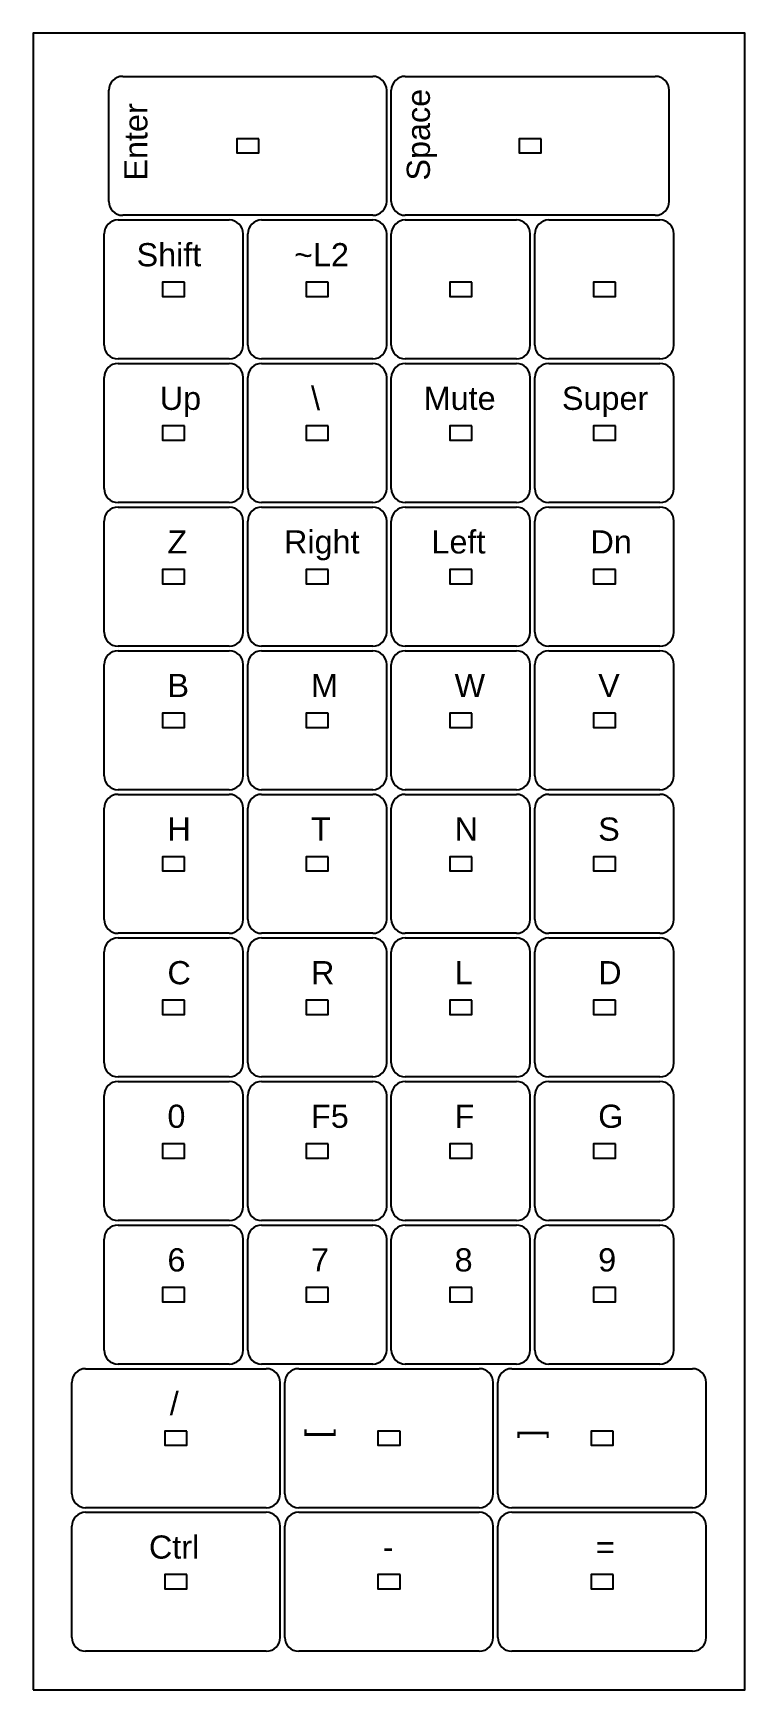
# Model space of a CAD drawing. Extents: x -5 to 87, y -5 to 210.
import ezdxf

# ---------------------------------------------------------------- set-up
doc = ezdxf.new("R2010")
doc.units = 0
doc.layers.add('ETCH', color=2, linetype='CONTINUOUS')
doc.styles.get("Standard").update_dxf_attribs({"font": 'arial.ttf'})

# ---------------------------------------------------------------- blocks, each defined once
blk = doc.blocks.new('cap_15')
for p, q in [((-11.7, 9), (11.7, 9)), ((-13.5, -7.2), (-13.5, 7.2)), ((13.5, -7.2), (13.5, 7.2)), ((11.7, -9), (-11.7, -9))]:
    blk.add_line(p, q)
blk.add_polyline3d([(1.425, 0.925, 0), (-1.425, 0.925, 0), (-1.425, -0.925, 0), (1.425, -0.925, 0), (1.425, 0.925, 0)])
for centre, start, end in [((-11.7, 7.2), 90, 180), ((11.7, 7.2), 0, 90), ((-11.7, -7.2), 180, 270), ((11.7, -7.2), 270, 0)]:
    blk.add_arc(centre, 1.8, start, end)
blk = doc.blocks.new('cap_10')
for p, q in [((-7.2, 9), (7.2, 9)), ((-9, -7.2), (-9, 7.2)), ((9, -7.2), (9, 7.2)), ((7.2, -9), (-7.2, -9))]:
    blk.add_line(p, q)
blk.add_polyline3d([(1.425, 0.925, 0), (-1.425, 0.925, 0), (-1.425, -0.925, 0), (1.425, -0.925, 0), (1.425, 0.925, 0)])
for centre, start, end in [((-7.2, 7.2), 90, 180), ((7.2, 7.2), 0, 90), ((-7.2, -7.2), 180, 270), ((7.2, -7.2), 270, 0)]:
    blk.add_arc(centre, 1.8, start, end)
blk = doc.blocks.new('cap_20')
for p, q in [((-16.2, 9), (16.2, 9)), ((-18, -7.2), (-18, 7.2)), ((18, -7.2), (18, 7.2)), ((16.2, -9), (-16.2, -9))]:
    blk.add_line(p, q)
blk.add_polyline3d([(1.425, 0.925, 0), (-1.425, 0.925, 0), (-1.425, -0.925, 0), (1.425, -0.925, 0), (1.425, 0.925, 0)])
for centre, start, end in [((-16.2, 7.2), 90, 180), ((16.2, 7.2), 0, 90), ((-16.2, -7.2), 180, 270), ((16.2, -7.2), 270, 0)]:
    blk.add_arc(centre, 1.8, start, end)

msp = doc.modelspace()

# ---------------------------------------------------------------- linework, layer by layer
msp.add_polyline3d([(-5, -5, 0), (87.2, -5, 0), (87.2, 209.6, 0), (-5, 209.6, 0), (-5, -5, 0)])

# ---------------------------------------------------------------- block references
for name, p in [('cap_20', (22.8, 195)), ('cap_20', (59.4, 195)), ('cap_10', (13.2, 176.4)), ('cap_10', (31.8, 176.4)), ('cap_10', (50.4, 176.4)), ('cap_10', (69, 176.4)), ('cap_10', (13.2, 157.8)), ('cap_10', (31.8, 157.8)), ('cap_10', (50.4, 157.8)), ('cap_10', (69, 157.8)), ('cap_10', (13.2, 139.2)), ('cap_10', (31.8, 139.2)), ('cap_10', (50.4, 139.2)), ('cap_10', (69, 139.2)), ('cap_10', (13.2, 120.6)), ('cap_10', (31.8, 120.6)), ('cap_10', (50.4, 120.6)), ('cap_10', (69, 120.6)), ('cap_10', (13.2, 102)), ('cap_10', (31.8, 102)), ('cap_10', (50.4, 102)), ('cap_10', (69, 102)), ('cap_10', (13.2, 83.4)), ('cap_10', (31.8, 83.4)), ('cap_10', (50.4, 83.4)), ('cap_10', (69, 83.4)), ('cap_10', (13.2, 64.8)), ('cap_10', (31.8, 64.8)), ('cap_10', (50.4, 64.8)), ('cap_10', (69, 64.8)), ('cap_10', (13.2, 46.2)), ('cap_10', (31.8, 46.2)), ('cap_10', (50.4, 46.2)), ('cap_10', (69, 46.2)), ('cap_15', (13.5, 27.6)), ('cap_15', (41.1, 27.6)), ('cap_15', (68.7, 27.6)), ('cap_15', (13.5, 9)), ('cap_15', (41.1, 9)), ('cap_15', (68.7, 9))]:
    msp.add_blockref(name, p)

# ---------------------------------------------------------------- texts
at = {"layer": 'ETCH'}
for s, p in [('Space', (46.4, 190.5)), ('Enter', (9.8, 190.5)), ('[', (33.3, 27.6)), (']', (60.9, 27.6))]:
    msp.add_text(s, height=3, rotation=90, dxfattribs=at).set_placement(p)
for s, p in [('Shift', (8.4, 179.4)), ('~L2', (28.8, 179.4)), ('Up', (11.4, 160.8)), ('\\', (31, 160.8)), ('Mute', (45.6, 160.8)), ('Super', (63.5, 160.8)), ('Z', (12.4, 142.2)), ('Right', (27.5, 142.2)), ('Left', (46.6, 142.2)), ('Dn', (67.2, 142.2)), ('B', (12.4, 123.6)), ('M', (31, 123.6)), ('W', (49.6, 123.6)), ('V', (68.2, 123.6)), ('H', (12.4, 105)), ('T', (31, 105)), ('N', (49.6, 105)), ('S', (68.2, 105)), ('C', (12.4, 86.4)), ('R', (31, 86.4)), ('L', (49.6, 86.4)), ('D', (68.2, 86.4)), ('0', (12.4, 67.8)), ('G', (68.2, 67.8)), ('F5', (31, 67.8)), ('F', (49.6, 67.8)), ('6', (12.4, 49.2)), ('7', (31, 49.2)), ('8', (49.6, 49.2)), ('9', (68.2, 49.2)), ('/', (12.7, 30.6)), ('Ctrl', (10, 12)), ('-', (40.3, 12)), ('=', (67.9, 12))]:
    msp.add_text(s, height=3, dxfattribs=at).set_placement(p)

doc.saveas('drawing.dxf')
